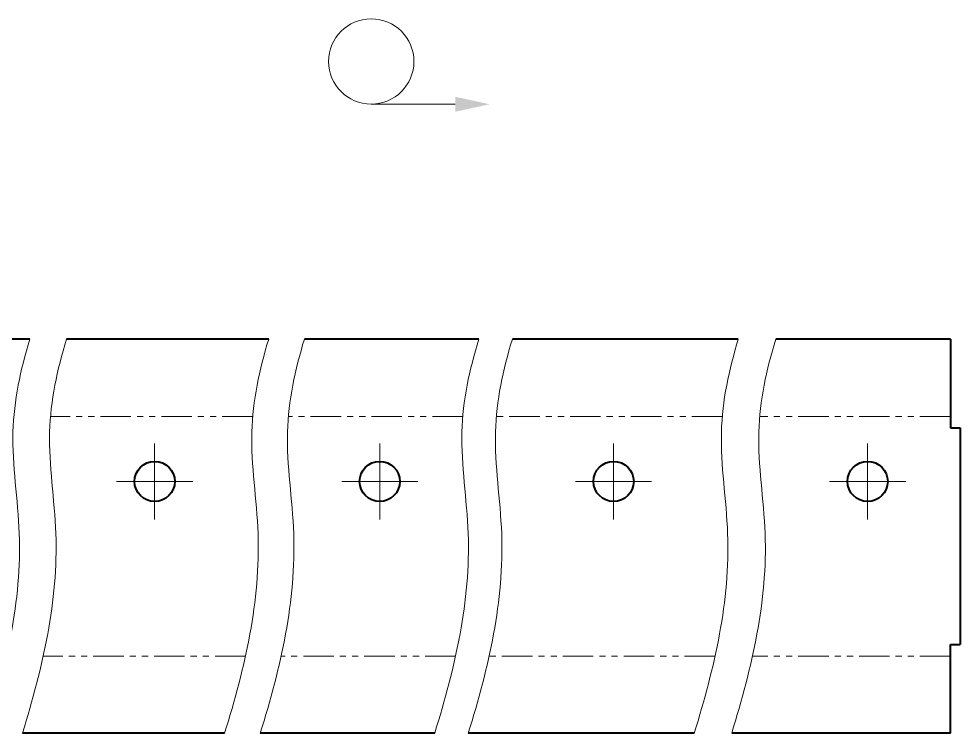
# Model space of a CAD drawing. Header units: millimetres. Extents: x 12064 to 35004, y -6103 to -2658.
# Drawn here: x 30801.7 to 30879, y -3054.7 to -2996 of the extents above; entities that cross this region are included whole.
import ezdxf

# ---------------------------------------------------------------- set-up
doc = ezdxf.new("R2010")
doc.units = ezdxf.units.MM
doc.linetypes.add('LT_03', pattern=[20.32, 12.7, -2.54, 2.54, -2.54])
doc.linetypes.add('LT_04', pattern=[20, 10, -2, 2, -2, 2, -2])
for name, color, linetype, lineweight in [('Layer_03', 5, 'LT_04', 13), ('Layer_04', 7, 'Continuous', 40), ('Layer_05', 6, 'Continuous', 13), ('Layer_10', 6, 'Continuous', 15), ('Layer_11', 1, 'LT_03', 15)]:
    doc.layers.add(name, color=color, linetype=linetype, lineweight=lineweight)

msp = doc.modelspace()

# ---------------------------------------------------------------- linework, layer by layer
at = {"layer": 'Layer_03', "ltscale": 0.25}
for p, q in [((30820.941, -3028.712), (30804.333, -3028.712)), ((30838.199, -3028.712), (30823.872, -3028.712)), ((30859.513, -3028.712), (30840.953, -3028.712)), ((30878.25, -3028.712), (30862.588, -3028.712)), ((30820.346, -3048.402), (30803.738, -3048.402)), ((30837.604, -3048.402), (30823.276, -3048.402)), ((30858.917, -3048.402), (30840.357, -3048.402)), ((30878.25, -3048.402), (30861.993, -3048.402))]:
    msp.add_line(p, q, dxfattribs=at)
at = {"layer": 'Layer_04'}
for p, q in [((30802.64, -3022.372), (30788.101, -3022.372)), ((30822.256, -3022.372), (30805.648, -3022.372)), ((30839.514, -3022.372), (30825.186, -3022.372)), ((30860.827, -3022.372), (30842.267, -3022.372)), ((30878.25, -3022.372), (30863.903, -3022.372)), ((30878.25, -3022.372), (30878.25, -3029.652)), ((30878.25, -3029.652), (30879.05, -3029.652)), ((30879.05, -3029.652), (30879.05, -3047.462)), ((30878.25, -3054.742), (30878.25, -3047.462)), ((30878.25, -3047.462), (30879.05, -3047.462)), ((30818.638, -3054.742), (30802.029, -3054.742)), ((30835.895, -3054.742), (30821.568, -3054.742)), ((30857.209, -3054.742), (30838.649, -3054.742)), ((30878.25, -3054.742), (30860.284, -3054.742))]:
    msp.add_line(p, q, dxfattribs=at)
for centre in [(30812.889, -3034.057), (30831.376, -3034.057), (30850.583, -3034.057), (30871.45, -3034.057)]:
    msp.add_circle(centre, 1.65, dxfattribs=at)
at = {"layer": 'Layer_05'}
msp.add_line((30830.677, -3003.05), (30837.581, -3003.057), dxfattribs=at)
msp.add_circle((30830.677, -2999.545), 3.505, dxfattribs=at)
msp.add_solid([(30837.581, -3003.673), (30840.402, -3003.061), (30837.581, -3002.442)], dxfattribs=at)
at = {"layer": 'Layer_10', "ltscale": 0.5}
for points in [[(30802.64, -3022.372), (30801.872, -3024.883), (30800.733, -3030.118), (30802.615, -3041.163), (30800.692, -3049.327), (30799.022, -3054.742)], [(30805.648, -3022.372), (30804.879, -3024.883), (30803.74, -3030.118), (30805.623, -3041.163), (30803.7, -3049.327), (30802.029, -3054.742)], [(30822.256, -3022.372), (30821.488, -3024.883), (30820.349, -3030.118), (30822.231, -3041.163), (30820.308, -3049.327), (30818.638, -3054.742)], [(30825.186, -3022.372), (30824.418, -3024.883), (30823.279, -3030.118), (30825.161, -3041.163), (30823.238, -3049.327), (30821.568, -3054.742)], [(30839.514, -3022.372), (30838.745, -3024.883), (30837.606, -3030.118), (30839.489, -3041.163), (30837.566, -3049.327), (30835.895, -3054.742)], [(30842.267, -3022.372), (30841.499, -3024.883), (30840.36, -3030.118), (30842.242, -3041.163), (30840.319, -3049.327), (30838.649, -3054.742)], [(30860.827, -3022.372), (30860.059, -3024.883), (30858.92, -3030.118), (30860.802, -3041.163), (30858.879, -3049.327), (30857.209, -3054.742)], [(30863.903, -3022.372), (30863.134, -3024.883), (30861.995, -3030.118), (30863.878, -3041.163), (30861.955, -3049.327), (30860.284, -3054.742)]]:
    msp.add_open_spline(points, degree=3, knots=[6.418042, 6.418042, 6.418042, 6.418042, 14.231689, 22.580771, 39.299107, 39.299107, 39.299107, 39.299107], dxfattribs=at)
at = {"layer": 'Layer_11', "ltscale": 0.5}
for p, q in [((30812.889, -3030.934), (30812.889, -3037.181)), ((30831.376, -3030.934), (30831.376, -3037.181)), ((30850.583, -3030.934), (30850.583, -3037.181)), ((30871.45, -3030.934), (30871.45, -3037.181)), ((30809.765, -3034.057), (30816.012, -3034.057)), ((30828.253, -3034.057), (30834.5, -3034.057)), ((30847.46, -3034.057), (30853.707, -3034.057)), ((30868.326, -3034.057), (30874.573, -3034.057))]:
    msp.add_line(p, q, dxfattribs=at)

doc.saveas('drawing.dxf')
